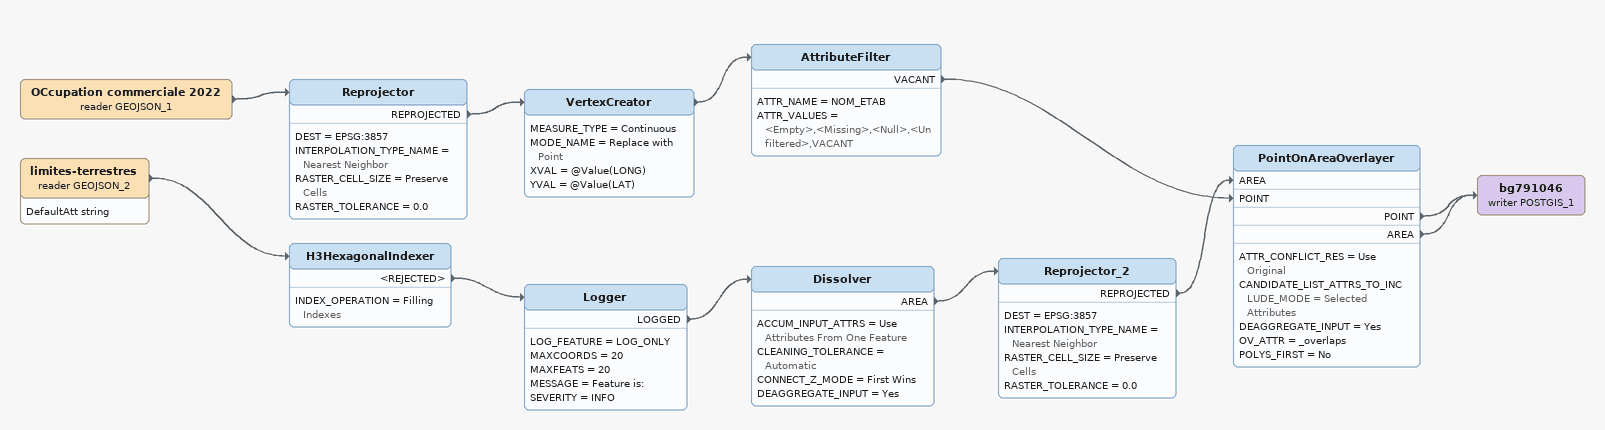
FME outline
OCcupation commerciale 2022 (reader GEOJSON_1)
    -> Reprojector
Reprojector
    DEST = EPSG:3857
    INTERPOLATION_TYPE_NAME = Nearest Neighbor
    RASTER_CELL_SIZE = Preserve Cells
    RASTER_TOLERANCE = 0.0
    REPROJECTED -> VertexCreator
VertexCreator
    MEASURE_TYPE = Continuous
    MODE_NAME = Replace with Point
    XVAL = @Value(LONG)
    YVAL = @Value(LAT)
    -> AttributeFilter
AttributeFilter
    ATTR_NAME = NOM_ETAB
    ATTR_VALUES = <Empty>,<Missing>,<Null>,<Unfiltered>,VACANT
    VACANT -> PointOnAreaOverlayer [POINT]
limites-terrestres (reader GEOJSON_2)
    attributes: DefaultAtt string
    -> H3HexagonalIndexer
H3HexagonalIndexer
    INDEX_OPERATION = Filling Indexes
    <REJECTED> -> Logger
Logger
    LOG_FEATURE = LOG_ONLY
    MAXCOORDS = 20
    MAXFEATS = 20
    MESSAGE = Feature is:
    SEVERITY = INFO
    LOGGED -> Dissolver
Dissolver
    ACCUM_INPUT_ATTRS = Use Attributes From One Feature
    CLEANING_TOLERANCE = Automatic
    CONNECT_Z_MODE = First Wins
    DEAGGREGATE_INPUT = Yes
    AREA -> Reprojector_2
Reprojector_2
    DEST = EPSG:3857
    INTERPOLATION_TYPE_NAME = Nearest Neighbor
    RASTER_CELL_SIZE = Preserve Cells
    RASTER_TOLERANCE = 0.0
    REPROJECTED -> PointOnAreaOverlayer [AREA]
PointOnAreaOverlayer
    ATTR_CONFLICT_RES = Use Original
    CANDIDATE_LIST_ATTRS_TO_INCLUDE_MODE = Selected Attributes
    DEAGGREGATE_INPUT = Yes
    OV_ATTR = _overlaps
    POLYS_FIRST = No
    POINT -> bg791046 (writer POSTGIS_1)
    AREA -> bg791046 (writer POSTGIS_1)
bg791046 (writer POSTGIS_1)
